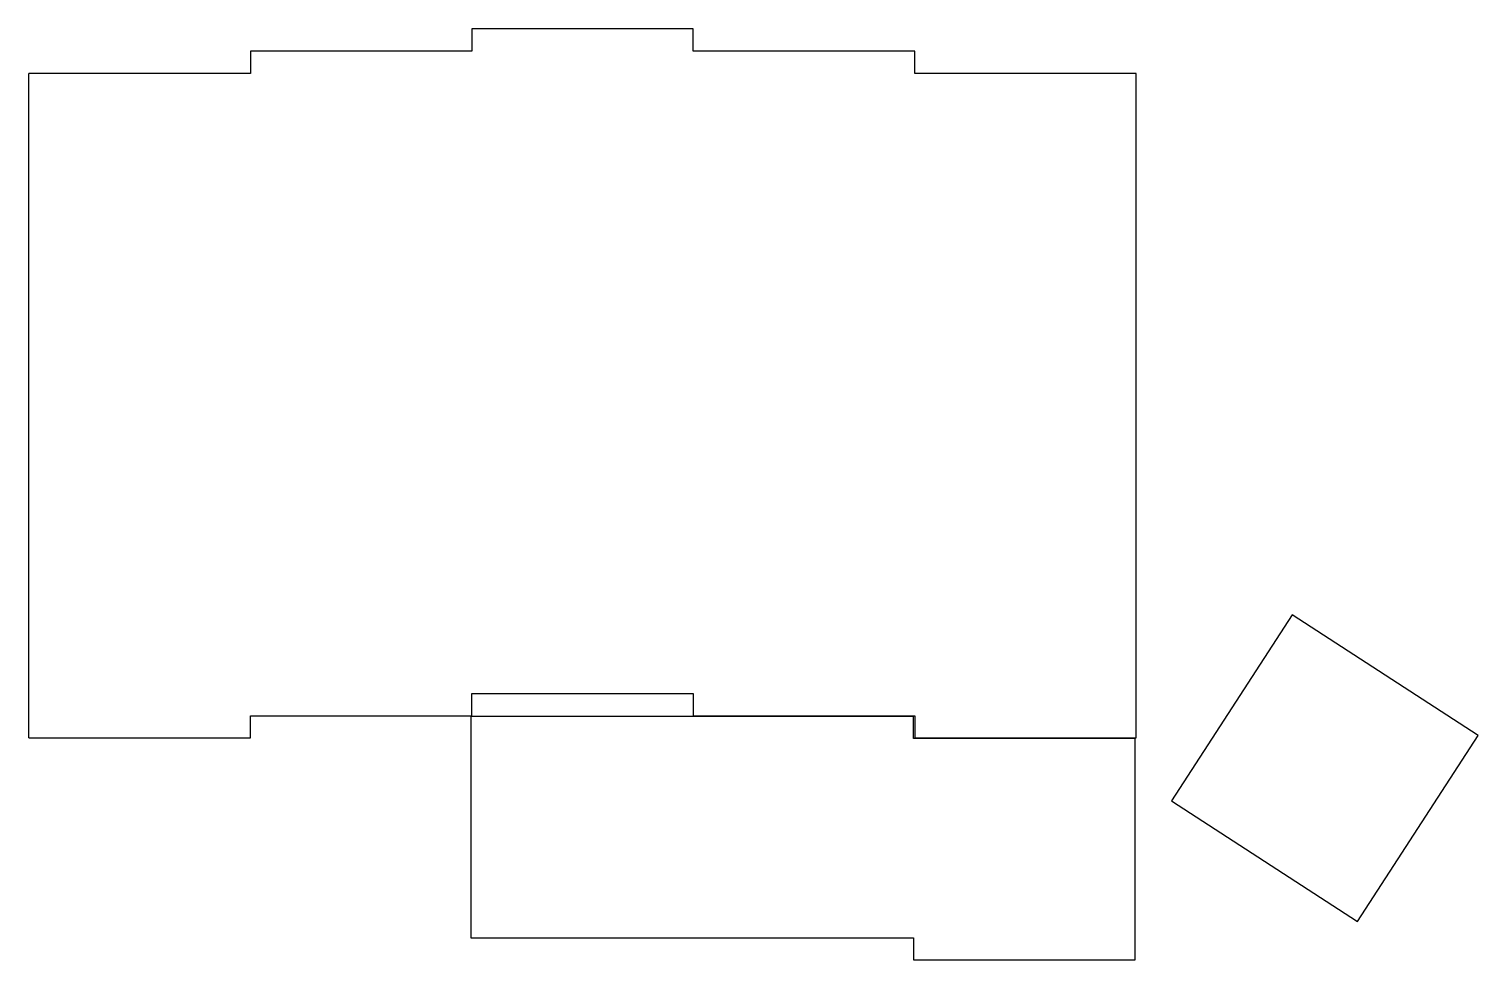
# Model space of a CAD drawing. Header units: millimetres. Extents: x -10 to 115, y -30 to 49.
import ezdxf

# ---------------------------------------------------------------- set-up
doc = ezdxf.new("R2010")
doc.units = ezdxf.units.MM

msp = doc.modelspace()

# ---------------------------------------------------------------- linework, layer by layer
for p, q in [((47.5, 49.41), (28.5, 49.41)), ((28.5, 49.41), (28.5, 47.5)), ((47.5, 47.5), (47.5, 49.41)), ((28.5, 47.5), (9.5, 47.5)), ((9.5, 47.5), (9.5, 45.59)), ((66.5, 47.5), (47.5, 47.5)), ((66.5, 45.59), (66.5, 47.5)), ((-9.5, -11.4), (-9.5, 45.59)), ((9.5, 45.59), (-9.5, 45.59)), ((85.5, 45.59), (66.5, 45.59)), ((85.5, -11.4), (85.5, 45.59)), ((98.89, -0.86), (88.54, -16.8)), ((114.83, -11.21), (98.89, -0.86)), ((28.5, -9.5), (28.5, -7.59)), ((28.5, -7.59), (47.5, -7.59)), ((47.5, -7.59), (47.5, -9.5)), ((9.5, -11.4), (9.5, -9.5)), ((9.5, -9.5), (28.5, -9.5)), ((28.4, -9.55), (66.4, -9.55)), ((28.4, -9.55), (28.4, -28.55)), ((47.5, -9.5), (66.5, -9.5)), ((66.4, -11.46), (66.4, -9.55)), ((66.5, -9.5), (66.5, -11.4)), ((-9.5, -11.4), (9.5, -11.4)), ((85.4, -11.46), (66.4, -11.46)), ((66.5, -11.4), (85.5, -11.4)), ((85.4, -30.45), (85.4, -11.46)), ((104.48, -27.15), (114.83, -11.21)), ((88.54, -16.8), (104.48, -27.15)), ((28.4, -28.55), (66.4, -28.55)), ((66.4, -28.55), (66.4, -30.45)), ((66.4, -30.45), (85.4, -30.45))]:
    msp.add_line(p, q)

doc.saveas('drawing.dxf')
